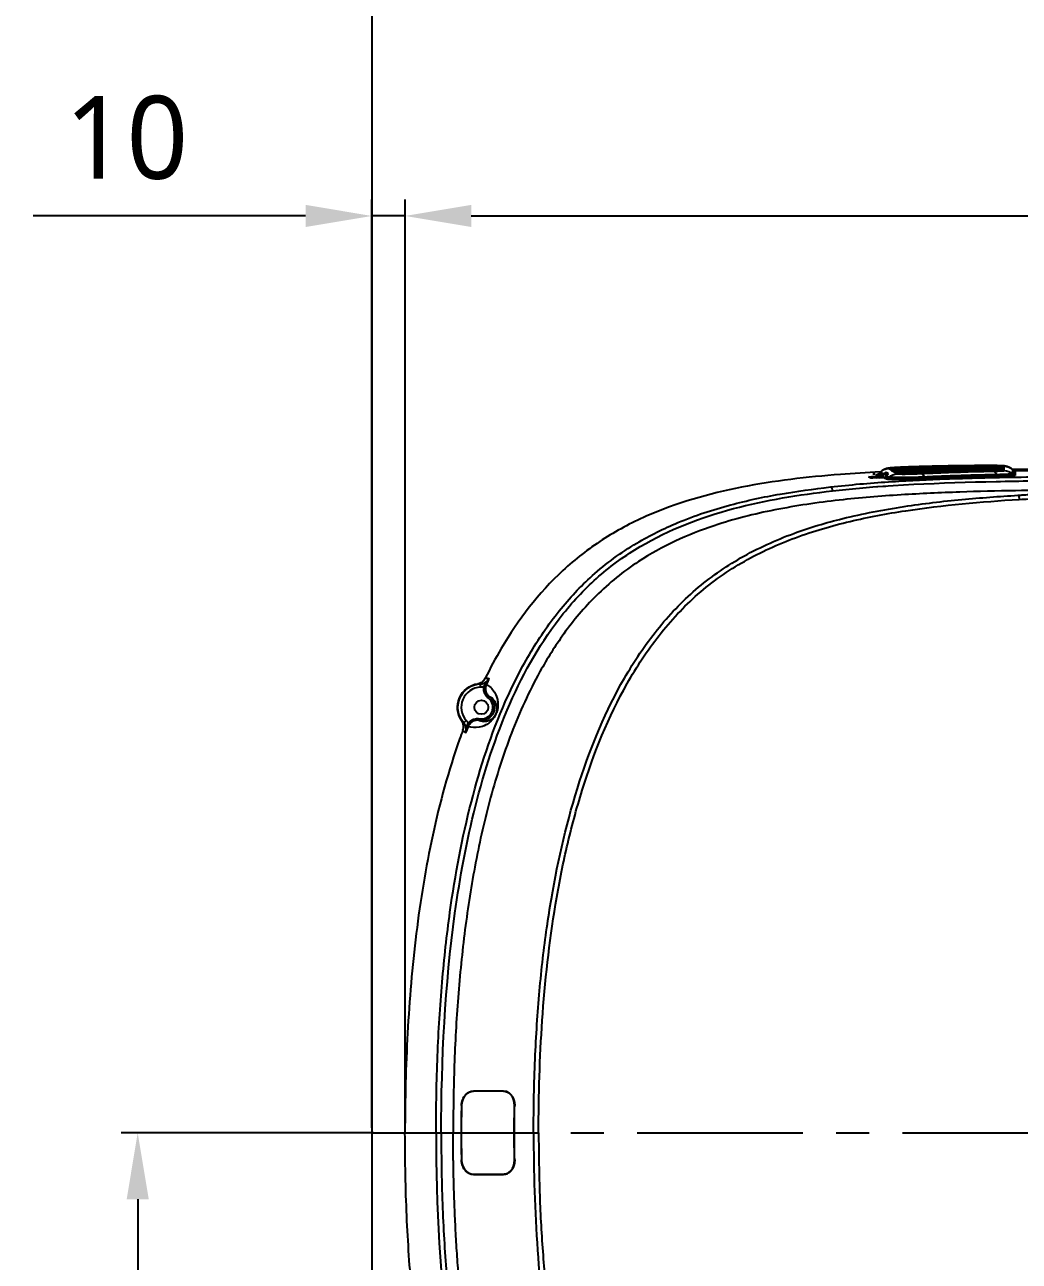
# Model space of a CAD drawing. Extents: x 3004 to 9384, y -52 to 2475.
# Drawn here: x 6643.9 to 6943.8, y 1685.5 to 2058.3 of the extents above; entities that cross this region are included whole.
import ezdxf

# ---------------------------------------------------------------- set-up
doc = ezdxf.new("R2010")
doc.units = 0
doc.header["$LTSCALE"] = 20
doc.header["$MEASUREMENT"] = 0
doc.linetypes.add('CENTER', pattern=[2, 1.25, -0.25, 0.25, -0.25])
doc.layers.get('0').update_dxf_attribs({"linetype": 'CONTINUOUS'})
doc.layers.get('DEFPOINTS').update_dxf_attribs({"linetype": 'CONTINUOUS'})
for name, color, linetype in [('1', 7, 'CONTINUOUS'), ('6', 6, 'CONTINUOUS'), ('61', 7, 'CONTINUOUS'), ('CENTER', 2, 'CENTER')]:
    doc.layers.add(name, color=color, linetype=linetype)
doc.styles.get("Standard").update_dxf_attribs({"font": 'NanumGothic.ttf'})
doc.dimstyles.get("Standard").update_dxf_attribs({"dimtxt": 2.7, "dimasz": 2.5, "dimexe": 1.5, "dimexo": 1.5, "dimgap": 1.5, "dimtad": 1, "dimdec": 0, "dimlfac": 10, "dimzin": 0, "dimdsep": 46, "dimtxsty": 'Standard', "dimcen": 0, "dimclrt": 2, "dimadec": 0, "dimazin": 0, "dimtfac": 1, "dimtdec": 0, "dimtmove": 0, "dimatfit": 3, "dimfxl": 0, "dimtolj": 1, "dimtzin": 0, "dimarcsym": 0})

# ---------------------------------------------------------------- blocks, each defined once
blk = doc.blocks.new('*D23')
at = {"color": 3, "lineweight": -2}
for p, q in [((6749.06, 1724.23), (6672.99, 1724.23)), ((6677.99, 1704.23), (6677.99, 1625.56)), ((6677.99, 1494.23), (6677.99, 1572.9)), ((6735.22, 1474.23), (6672.99, 1474.23))]:
    blk.add_line(p, q, dxfattribs=at)
at = {"color": 3}
for points in [[(6674.66, 1704.23), (6681.32, 1704.23), (6677.99, 1724.23)], [(6674.66, 1494.23), (6681.32, 1494.23), (6677.99, 1474.23)]]:
    blk.add_solid(points, dxfattribs=at)
at = {"layer": 'DEFPOINTS', "color": 0}
for p in [(6750.56, 1724.23), (6677.99, 1474.23), (6736.72, 1474.23)]:
    blk.add_point(p, dxfattribs=at)
at = {"color": 2, "insert": (6677.99, 1599.23), "char_height": 30, "attachment_point": 5}
blk.add_mtext('\\A1;250', dxfattribs=at)
blk = doc.blocks.new('*D22')
at = {"color": 3, "lineweight": -2}
for p, q in [((6758.6, 1725.73), (6758.6, 2005.63)), ((7482.86, 1725.73), (7482.86, 2005.63)), ((6778.6, 2000.63), (7462.86, 2000.63))]:
    blk.add_line(p, q, dxfattribs=at)
at = {"color": 3}
for points in [[(6778.6, 2003.97), (6778.6, 1997.3), (6758.6, 2000.63)], [(7462.86, 2003.97), (7462.86, 1997.3), (7482.86, 2000.63)]]:
    blk.add_solid(points, dxfattribs=at)
at = {"layer": 'DEFPOINTS', "color": 0}
for p in [(7482.86, 2000.63), (6758.6, 1724.23), (7482.86, 1724.23)]:
    blk.add_point(p, dxfattribs=at)
at = {"color": 2, "insert": (7120.73, 2026.96), "char_height": 30, "attachment_point": 5}
blk.add_mtext('\\A1;725', dxfattribs=at)
blk = doc.blocks.new('A$C429C0A1F')
at = {"layer": '1', "color": 0}
for p, q in [((191.81, 707.09), (191.81, 707.05)), ((208.21, 707.05), (208.21, 707.09)), ((323.12, 704.66), (323.41, 705.07)), ((324.27, 705.64), (323.61, 706.39)), ((324.32, 701.74), (324.81, 701.65)), ((334.33, 701.32), (335.33, 701.35)), ((331.46, 698.67), (331.06, 698.97)), ((334.41, 699.81), (334.5, 700.3)), ((187.51, 693.3), (187.51, 694.17)), ((212.51, 694.18), (212.51, 693.3)), ((397.5, 581.97), (397.44, 581.85)), ((397.48, 581.74), (397.44, 581.73)), ((397.68, 582.06), (397.48, 581.74)), ((397.91, 581.73), (397.48, 581.74)), ((398.11, 582.06), (397.68, 582.06)), ((397.91, 581.73), (398.11, 582.06)), ((398.3, 581.87), (398.11, 581.54)), ((398.13, 581.07), (398.11, 581.54)), ((398.32, 581.4), (398.3, 581.87)), ((398.42, 581.56), (398.32, 581.4)), ((398.44, 580.96), (398.42, 581.56)), ((397.25, 579.28), (397.6, 579.28)), ((397.47, 581.25), (397.92, 581.26)), ((397.82, 581.1), (397.48, 581.09)), ((397.86, 580.1), (397.53, 580.09)), ((398.01, 579.97), (397.54, 579.97)), ((397.82, 581.1), (397.92, 581.26)), ((398.02, 580.2), (398.41, 580.85)), ((398.13, 581.07), (398.03, 580.91)), ((398.05, 580.31), (398.03, 580.91)), ((398.05, 580.31), (398.44, 580.96)), ((398.12, 578.97), (399.1, 578.97)), ((398.65, 581.03), (398.44, 581.03)), ((398.64, 581.01), (398.44, 581.01)), ((398.64, 581.01), (398.65, 581.03)), ((400.2, 572.5), (399.61, 572.5)), ((400.7, 572.51), (400.2, 572.5)), ((397.15, 567.38), (397.14, 567.38)), ((400.09, 549.09), (400.63, 549.09)), ((401.13, 549.1), (400.63, 549.09))]:
    blk.add_line(p, q, dxfattribs=at)
blk.add_circle((328.27, 701.08), 2.1, dxfattribs=at)
at = {"layer": '1', "color": 0, "extrusion": (0, 0, -1)}
for radius, start, end in [(7.06, 48.7734, 177.7654), (7.2, 55.1621, 171.3788), (4, 217.0575, 9.4264)]:
    blk.add_arc((-328.27, 701.08), radius, start, end, dxfattribs=at)
at = {"layer": '1', "color": 0}
for radius, start, end in [(6.06, 2.2346, 131.2266), (3.5, 170.5736, 322.9425)]:
    blk.add_arc((328.27, 701.08), radius, start, end, dxfattribs=at)
for centre, major_axis, ratio, start_param, end_param in [((322.61, 705.51), (0.189, 0.463), 0.328001, 3.211979, 4.33596), ((335.39, 700.03), (0.206, 0.455), 0.332719, 1.95365, 3.071209), ((397.68, 581.86), (-0.172, 0.103), 0.997094, 5.250881, 6.28317), ((397.91, 581.54), (0.172, -0.103), 0.997094, 0.573372, 2.109289), ((398.11, 581.86), (-0.172, 0.103), 0.997094, 3.714964, 5.250881), ((398.22, 581.56), (-0.172, 0.103), 0.997094, 3.714964, 4.782926), ((397.6, 578.78), (-0.429, 0.257), 0.997094, 4.48965, 5.250881), ((397.83, 580.9), (0.172, -0.103), 0.997094, 0.573372, 2.144168), ((397.85, 580.3), (0.172, -0.103), 0.997094, 5.285761, 6.856557), ((397.93, 581.07), (-0.172, 0.103), 0.997094, 3.714964, 5.285761), ((398.01, 579.47), (0.429, -0.257), 0.997094, 1.34842, 2.109289), ((398.24, 580.96), (-0.172, 0.103), 0.997094, 3.141569, 3.714964), ((399.74, 577.98), (-0.429, 0.257), 0.997092, 3.141379, 3.727461), ((398.21, 575.44), (0.429, -0.258), 0.997088, 6.283132, 6.792934), ((400.43, 543.59), (0, -0.5), 0.999157, 1.572586, 3.141593)]:
    blk.add_ellipse(centre, major_axis=major_axis, ratio=ratio, start_param=start_param, end_param=end_param, dxfattribs=at)
for points, degree, knots in [([(78.62, 706.63), (79.76, 707.05), (89.73, 710.7), (110.19, 716.26), (133.57, 720.09), (151.59, 722.03), (163.14, 722.96), (175.08, 723.62), (187.41, 724.03), (195.76, 724.08), (200.01, 724.11)], 3, [0, 0, 0, 0, 0.029664, 0.258397, 0.514709, 0.605675, 0.699628, 0.796629, 0.896736, 1, 1, 1, 1]), ([(321.39, 706.64), (320.49, 706.97), (319.59, 707.3), (309.23, 710.99), (299.53, 713.63), (279.93, 717.88), (270.01, 719.49), (250.11, 721.94), (240.1, 722.78), (220.07, 723.86), (210.04, 724.11), (200.01, 724.11)], 3, [0, 0, 0, 0, 0.02335, 0.02335, 0.267513, 0.267513, 0.511675, 0.511675, 0.755838, 0.755838, 1, 1, 1, 1]), ([(200.01, 714.73), (177.85, 714.69), (155.6, 713.61), (122.8, 709.07), (111.95, 707.06), (90.7, 701.69), (80.29, 698.32), (60.51, 689.66), (51.13, 684.35), (38.72, 674.44), (34.88, 670.81), (27.98, 662.94), (24.94, 658.71), (17, 645.39), (13.33, 635.69), (8.09, 615.99), (6.45, 605.93), (5.31, 595.81)], 3, [0, 0, 0, 0, 0.25, 0.25, 0.375, 0.375, 0.5, 0.5, 0.625, 0.625, 0.6875, 0.6875, 0.75, 0.75, 0.875, 0.875, 1, 1, 1, 1]), ([(200.01, 713.19), (196.13, 713.17), (188.54, 713.13), (177.39, 712.8), (166.7, 712.28), (156.48, 711.55), (146.72, 710.64), (137.42, 709.55), (128.58, 708.3), (120.22, 706.9), (112.34, 705.36), (104.94, 703.71), (98.05, 701.97), (91.64, 700.14), (85.74, 698.27), (80.33, 696.37), (75.41, 694.47), (68.61, 691.61), (59.48, 687.19), (49.52, 681.07), (36.03, 670.71), (25.74, 658.36), (16.91, 641.23), (12.51, 628.37), (8.7, 611.97), (7.38, 601.91), (6.5, 595.21)], 3, [0, 0, 0, 0, 0.043803, 0.085816, 0.126123, 0.164778, 0.201813, 0.237237, 0.271048, 0.303235, 0.33378, 0.362666, 0.389876, 0.415398, 0.439219, 0.461332, 0.481735, 0.500424, 0.547145, 0.600351, 0.638368, 0.749997, 0.792002, 0.875008, 0.916739, 1, 1, 1, 1]), ([(200.01, 714.73), (203.91, 714.71), (211.65, 714.67), (223.12, 714.32), (234.34, 713.76), (245.31, 712.95), (256.02, 711.9), (274.32, 709.63), (299.48, 704.92), (325.47, 696.4), (344.43, 686.86), (357.32, 678.12), (368.82, 667.36), (377.68, 655.17), (384.66, 641.03), (389.42, 626.44), (392.76, 610.99), (394.05, 600.87), (394.7, 595.81)], 3, [0, 0, 0, 0, 0.043893, 0.086888, 0.129007, 0.170264, 0.210669, 0.250243, 0.3783, 0.500162, 0.562466, 0.625028, 0.683175, 0.749984, 0.806331, 0.875009, 0.937446, 1, 1, 1, 1]), ([(200.01, 713.19), (222.14, 713.14), (244.36, 712.06), (277.09, 707.52), (287.9, 705.52), (309.07, 700.16), (319.43, 696.8), (339.06, 688.18), (348.34, 682.91), (360.59, 673.09), (364.37, 669.51), (371.14, 661.74), (374.12, 657.56), (381.91, 644.41), (385.55, 634.83), (390.75, 615.29), (392.37, 605.29), (393.51, 595.21)], 3, [0, 0, 0, 0, 0.25, 0.25, 0.375, 0.375, 0.5, 0.5, 0.625, 0.625, 0.6875, 0.6875, 0.75, 0.75, 0.875, 0.875, 1, 1, 1, 1]), ([(6.25, 525.35), (6.41, 540.89), (6.76, 562.69), (8.02, 590.87), (11.23, 620.93), (23.22, 648.33), (32.23, 660.38), (39.04, 667.44), (42.27, 670.51), (47.9, 675.2), (63.56, 686.15), (94.54, 699.47), (126.93, 705.83), (158.15, 708.78), (185.25, 709.58), (200.01, 709.59)], 5, [0, 0, 0, 0, 0, 0, 0.247484, 0.356413, 0.45888, 0.476693, 0.479658, 0.490527, 0.514224, 0.530005, 0.592815, 0.779957, 1, 1, 1, 1, 1, 1]), ([(393.76, 525.18), (393.71, 530.13), (393.59, 540.71), (393.19, 557.16), (392.39, 574.88), (390.87, 593.52), (388.13, 612.39), (382.98, 633), (374.6, 651.57), (362.64, 666.41), (351.09, 676.12), (337.24, 684.81), (320.72, 692.31), (301.28, 698.54), (281.42, 703.04), (261.24, 706.2), (240.84, 708.24), (220.4, 709.4), (206.78, 709.53), (200.01, 709.59)], 3, [0, 0, 0, 0, 0.047496, 0.101465, 0.158754, 0.219453, 0.283486, 0.344977, 0.426954, 0.479725, 0.52727, 0.569318, 0.632406, 0.694258, 0.7554, 0.816656, 0.878101, 0.939373, 1, 1, 1, 1]), ([(187.46, 703.49), (187.46, 704.31), (187.81, 705.14), (189.29, 706.52), (190.48, 707.06), (191.81, 707.09)], 3, [0, 0, 0, 0, 0.5, 0.5, 1, 1, 1, 1]), ([(191.81, 707.05), (190.5, 707.02), (189.32, 706.49), (187.86, 705.12), (187.51, 704.31), (187.51, 703.49)], 3, [0, 0, 0, 0, 0.5, 0.5, 1, 1, 1, 1]), ([(208.21, 707.09), (209.53, 707.06), (210.72, 706.52), (212.2, 705.14), (212.56, 704.31), (212.56, 703.49)], 3, [0, 0, 0, 0, 0.5, 0.5, 1, 1, 1, 1]), ([(212.51, 703.49), (212.51, 704.31), (212.16, 705.12), (210.7, 706.49), (209.52, 707.02), (208.21, 707.05)], 3, [0, 0, 0, 0, 0.5, 0.5, 1, 1, 1, 1]), ([(320.59, 705.83), (320.74, 706), (320.9, 706.17), (321.17, 706.44), (321.28, 706.54), (321.39, 706.64)], 3, [0, 0, 0, 0, 0.61886, 0.61886, 1, 1, 1, 1]), ([(320.59, 705.83), (320.64, 705.81), (320.7, 705.79), (321.08, 705.67), (321.42, 705.63), (322.1, 705.66), (322.44, 705.74), (323.06, 705.99), (323.36, 706.17), (323.61, 706.39)], 3, [0, 0, 0, 0, 0.055683, 0.055683, 0.36997, 0.36997, 0.68492, 0.68492, 1, 1, 1, 1]), ([(320.59, 705.83), (320.59, 705.83), (320.59, 705.83), (320.62, 705.82), (320.64, 705.81), (320.78, 705.75), (320.9, 705.71), (321.55, 705.5), (322.11, 705.39), (322.68, 705.29)], 3, [0, 0, 0, 0, 0.004737, 0.004737, 0.038341, 0.038341, 0.217406, 0.217406, 1, 1, 1, 1]), ([(321.39, 706.64), (321.7, 706.52), (322.04, 706.46), (322.71, 706.44), (323.05, 706.49), (323.65, 706.69), (323.92, 706.82), (324.15, 706.99)], 3, [0, 0, 0, 0, 0.34934, 0.34934, 0.698631, 0.698631, 1, 1, 1, 1]), ([(335.17, 699.58), (334.65, 698.65), (333.92, 697.82), (332.33, 696.81), (331.72, 696.51), (330.51, 696.19), (330.06, 696.11), (329.2, 696.06), (328.88, 696.06), (328.27, 696.12), (328.05, 696.14), (327.61, 696.23), (327.46, 696.26), (327.14, 696.35), (327.02, 696.39), (326.72, 696.49), (326.49, 696.58), (326.03, 696.78), (325.88, 696.86), (325.64, 696.99), (325.54, 697.05), (325.28, 697.21), (325.15, 697.3), (324.81, 697.55), (324.64, 697.69), (324.19, 698.08), (323.97, 698.31), (323.42, 698.96), (323.17, 699.35), (322.58, 700.44), (322.38, 701.08), (322.02, 702.93), (322.12, 704.03), (322.43, 705.05)], 3, [0, 0, 0, 0, 0.25, 0.25, 0.375, 0.375, 0.4375, 0.4375, 0.46875, 0.46875, 0.484375, 0.484375, 0.492187, 0.492187, 0.496094, 0.496094, 0.5, 0.5, 0.503906, 0.503906, 0.507812, 0.507812, 0.515625, 0.515625, 0.53125, 0.53125, 0.5625, 0.5625, 0.625, 0.625, 0.75, 0.75, 1, 1, 1, 1]), ([(323.12, 704.66), (323.08, 704.69), (323.04, 704.72), (322.81, 704.87), (322.62, 704.97), (322.43, 705.05)], 3, [0, 0, 0, 0, 0.189283, 0.189283, 1, 1, 1, 1]), ([(322.68, 705.29), (322.89, 705.25), (323.09, 705.2), (323.33, 705.1), (323.37, 705.09), (323.41, 705.07)], 3, [0, 0, 0, 0, 0.822655, 0.822655, 1, 1, 1, 1]), ([(324.32, 701.74), (324.33, 701.83), (324.34, 701.93), (324.37, 702.36), (324.34, 702.7), (324.16, 703.35), (324.02, 703.67), (323.66, 704.18), (323.46, 704.4), (323.19, 704.61), (323.16, 704.64), (323.12, 704.66)], 3, [0, 0, 0, 0, 0.086752, 0.086752, 0.391886, 0.391886, 0.696475, 0.696475, 0.959326, 0.959326, 1, 1, 1, 1]), ([(323.41, 705.07), (323.73, 704.84), (324.01, 704.55), (324.46, 703.9), (324.63, 703.54), (324.84, 702.78), (324.88, 702.38), (324.84, 701.88), (324.83, 701.76), (324.81, 701.65)], 3, [0, 0, 0, 0, 0.304318, 0.304318, 0.608605, 0.608605, 0.913364, 0.913364, 1, 1, 1, 1]), ([(324.15, 706.99), (324.08, 706.91), (324, 706.84), (323.82, 706.64), (323.71, 706.52), (323.61, 706.39)], 3, [0, 0, 0, 0, 0.393708, 0.393708, 1, 1, 1, 1]), ([(324.32, 701.74), (324.08, 701.17), (323.96, 700.53), (324.08, 699.41), (324.17, 699.02), (324.49, 698.34), (324.62, 698.1), (324.93, 697.7), (325.06, 697.55), (325.32, 697.31), (325.41, 697.22), (325.62, 697.06), (325.7, 697.01), (325.85, 696.91), (325.91, 696.87), (326.02, 696.81), (326.07, 696.78), (326.18, 696.72), (326.27, 696.68), (326.5, 696.58), (326.57, 696.56), (326.69, 696.52), (326.74, 696.5), (326.86, 696.46), (326.93, 696.45), (327.11, 696.41), (327.2, 696.39), (327.45, 696.35), (327.58, 696.34), (327.94, 696.32), (328.13, 696.33), (328.63, 696.39), (328.9, 696.46), (329.6, 696.69), (329.95, 696.9), (330.84, 697.58), (331.21, 698.11), (331.46, 698.67)], 3, [0, 0, 0, 0, 0.25, 0.25, 0.375, 0.375, 0.4375, 0.4375, 0.46875, 0.46875, 0.484375, 0.484375, 0.492187, 0.492187, 0.496094, 0.496094, 0.498047, 0.498047, 0.5, 0.5, 0.501953, 0.501953, 0.503906, 0.503906, 0.507812, 0.507812, 0.515625, 0.515625, 0.53125, 0.53125, 0.5625, 0.5625, 0.625, 0.625, 0.75, 0.75, 1, 1, 1, 1]), ([(335.33, 701.35), (335.34, 701.44), (335.35, 701.52), (335.37, 701.78), (335.38, 701.97), (335.39, 702.16)], 3, [0, 0, 0, 0, 0.314327, 0.314327, 1, 1, 1, 1]), ([(335.33, 701.35), (335.34, 701.02), (335.41, 700.68), (335.66, 700.05), (335.84, 699.75), (336.28, 699.24), (336.55, 699.02), (336.89, 698.83), (336.94, 698.8), (336.99, 698.78)], 3, [0, 0, 0, 0, 0.316402, 0.316402, 0.632674, 0.632674, 0.94828, 0.94828, 1, 1, 1, 1]), ([(335.39, 702.16), (335.44, 701.83), (335.55, 701.5), (335.86, 700.9), (336.07, 700.63), (336.53, 700.2), (336.77, 700.04), (337.03, 699.91)], 3, [0, 0, 0, 0, 0.351999, 0.351999, 0.704035, 0.704035, 1, 1, 1, 1]), ([(331.06, 698.97), (331.3, 699.28), (331.6, 699.56), (332.25, 699.99), (332.62, 700.16), (333.38, 700.35), (333.78, 700.38), (334.28, 700.34), (334.39, 700.32), (334.5, 700.3)], 3, [0, 0, 0, 0, 0.305578, 0.305578, 0.611181, 0.611181, 0.91639, 0.91639, 1, 1, 1, 1]), ([(334.41, 699.81), (334.32, 699.83), (334.22, 699.84), (333.79, 699.88), (333.45, 699.85), (332.8, 699.69), (332.48, 699.55), (331.95, 699.2), (331.73, 698.99), (331.51, 698.73), (331.49, 698.7), (331.46, 698.67)], 3, [0, 0, 0, 0, 0.083657, 0.083657, 0.389083, 0.389083, 0.694982, 0.694982, 0.963887, 0.963887, 1, 1, 1, 1]), ([(335.17, 699.58), (335.12, 699.6), (335.08, 699.62), (334.84, 699.71), (334.62, 699.77), (334.41, 699.81)], 3, [0, 0, 0, 0, 0.196152, 0.196152, 1, 1, 1, 1]), ([(334.5, 700.3), (334.69, 700.23), (334.87, 700.13), (335.08, 699.98), (335.13, 699.95), (335.17, 699.92)], 3, [0, 0, 0, 0, 0.789702, 0.789702, 1, 1, 1, 1]), ([(335.17, 699.92), (335.64, 699.57), (336.11, 699.24), (336.71, 698.91), (336.81, 698.86), (336.94, 698.8), (336.96, 698.79), (336.98, 698.78), (336.98, 698.78), (336.99, 698.78)], 3, [0, 0, 0, 0, 0.796372, 0.796372, 0.96318, 0.96318, 0.99523, 0.99523, 1, 1, 1, 1]), ([(337.03, 699.91), (337.03, 699.65), (337.03, 699.39), (337.01, 699.02), (337, 698.9), (336.99, 698.78)], 3, [0, 0, 0, 0, 0.672059, 0.672059, 1, 1, 1, 1]), ([(399.21, 580.85), (399.01, 584.84), (398.77, 588.83), (397.69, 602.8), (396.53, 612.79), (392.66, 632.47), (389.92, 642.19), (383.82, 655.95), (381.45, 660.39), (376, 668.81), (372.91, 672.79), (362.68, 683.83), (354.62, 689.97), (343.06, 696.8), (340.07, 698.41), (337.03, 699.91)], 3, [0, 0, 0, 0, 0.08404, 0.08404, 0.29516, 0.29516, 0.506281, 0.506281, 0.611841, 0.611841, 0.717402, 0.717402, 0.928522, 0.928522, 1, 1, 1, 1]), ([(191.81, 691.03), (190.5, 691), (189.29, 691.46), (187.8, 692.77), (187.46, 693.57), (187.46, 694.38)], 3, [0, 0, 0, 0, 0.5, 0.5, 1, 1, 1, 1]), ([(187.51, 694.38), (187.51, 693.58), (187.85, 692.79), (189.32, 691.5), (190.51, 691.04), (191.81, 691.07)], 3, [0, 0, 0, 0, 0.5, 0.5, 1, 1, 1, 1]), ([(212.56, 694.38), (212.56, 693.57), (212.21, 692.77), (210.73, 691.46), (209.52, 691), (208.21, 691.03)], 3, [0, 0, 0, 0, 0.5, 0.5, 1, 1, 1, 1]), ([(208.21, 691.07), (209.5, 691.04), (210.7, 691.5), (212.17, 692.79), (212.51, 693.58), (212.51, 694.38)], 3, [0, 0, 0, 0, 0.5, 0.5, 1, 1, 1, 1]), ([(200.01, 685.33), (176.33, 685.33), (152.84, 683.94), (123.92, 679.01), (118.15, 677.86), (106.68, 675.16), (100.95, 673.6), (84.15, 668.28), (73.37, 663.88), (58.16, 655.18), (53.26, 651.92), (44.24, 644.75), (40.06, 640.8), (32.52, 632.05), (29.19, 627.26), (23.59, 617.31), (21.25, 612.11), (17.31, 601.34), (15.72, 595.8), (13.09, 584.68), (12.05, 579.08), (9.49, 562.16), (8.49, 550.76), (7.81, 539.28)], 3, [0, 0, 0, 0, 0.25, 0.25, 0.3125, 0.3125, 0.375, 0.375, 0.5, 0.5, 0.5625, 0.5625, 0.625, 0.625, 0.6875, 0.6875, 0.75, 0.75, 0.8125, 0.8125, 0.875, 0.875, 1, 1, 1, 1]), ([(200.01, 683.82), (193.69, 683.76), (181.37, 683.64), (163.36, 682.62), (146.31, 680.99), (127.23, 678.24), (106.63, 673.89), (84.36, 666.85), (60.1, 655.74), (40.21, 640.48), (27.21, 621.85), (20.32, 606.64), (15.49, 590.11), (12.9, 576.39), (11.36, 565.12), (10.46, 556.9), (9.67, 548.08), (9.28, 542), (9.08, 538.86)], 3, [0, 0, 0, 0, 0.066982, 0.130716, 0.191334, 0.248966, 0.335776, 0.415755, 0.499002, 0.623838, 0.68452, 0.749311, 0.808177, 0.874762, 0.902999, 0.933262, 0.965585, 1, 1, 1, 1]), ([(200.01, 685.33), (203.75, 685.31), (211.13, 685.26), (222.03, 684.91), (232.56, 684.35), (242.69, 683.57), (252.39, 682.58), (261.65, 681.39), (279.67, 678.57), (305.58, 672.57), (332.84, 661.23), (351.79, 648.54), (364.16, 636.78), (373.94, 622.79), (380.78, 607.7), (385.71, 591.08), (388.92, 574.08), (391.04, 556.41), (391.82, 544.92), (392.2, 539.28)], 3, [0, 0, 0, 0, 0.039427, 0.077731, 0.114791, 0.150512, 0.184824, 0.217678, 0.249043, 0.377641, 0.498802, 0.562671, 0.62402, 0.684564, 0.749433, 0.805849, 0.874829, 0.938675, 1, 1, 1, 1]), ([(200.01, 683.82), (211.32, 683.82), (222.6, 683.48), (245.57, 681.91), (257.26, 680.63), (274.66, 677.73), (280.43, 676.6), (291.93, 673.94), (297.67, 672.41), (314.5, 667.15), (325.3, 662.81), (340.5, 654.24), (345.39, 651.03), (354.42, 643.94), (358.59, 640.06), (364.24, 633.59), (366.03, 631.32), (369.34, 626.64), (370.86, 624.23), (375.07, 616.83), (377.42, 611.67), (381.37, 600.96), (382.98, 595.43), (385.62, 584.33), (386.66, 578.73), (389.24, 561.81), (390.25, 550.37), (390.93, 538.86)], 3, [0, 0, 0, 0, 0.119755, 0.119755, 0.245504, 0.245504, 0.308379, 0.308379, 0.371254, 0.371254, 0.497003, 0.497003, 0.559878, 0.559878, 0.622752, 0.622752, 0.65419, 0.65419, 0.685627, 0.685627, 0.748501, 0.748501, 0.811376, 0.811376, 0.874251, 0.874251, 1, 1, 1, 1]), ([(393.51, 595.21), (395.35, 578.98), (395.99, 562.49), (396.49, 538.59), (396.58, 531.28), (396.65, 523.95)], 3, [0, 0, 0, 0, 0.695209, 0.695209, 1, 1, 1, 1]), ([(394.7, 595.81), (395.01, 592.85), (395.62, 587.04), (396.26, 578.42), (396.75, 570.05), (397.1, 561.94), (397.35, 554.09), (397.69, 540.34), (397.89, 521.09), (398, 495.54), (398.04, 470.37), (397.97, 447.36), (397.81, 427.32), (397.59, 409.87), (397.37, 398.28), (397.26, 392.56)], 3, [0, 0, 0, 0, 0.045181, 0.088951, 0.131312, 0.17225, 0.211761, 0.249847, 0.379425, 0.50016, 0.629546, 0.749964, 0.835403, 0.918733, 1, 1, 1, 1]), ([(397.48, 581.1), (397.47, 581.26), (397.46, 581.43), (397.41, 582.26), (397.38, 582.93), (397.34, 583.59)], 3, [0, 0, 0, 0, 0.199971, 0.199971, 1, 1, 1, 1]), ([(397.74, 584.28), (397.78, 583.62), (397.82, 582.95), (397.87, 582.21), (397.87, 582.14), (397.87, 582.06)], 3, [0, 0, 0, 0, 0.899565, 0.899565, 1, 1, 1, 1]), ([(397.15, 567.19), (397.04, 569.7), (396.94, 572.63), (396.88, 577.17), (396.91, 578.71), (397.02, 578.88)], 3, [0, 0, 0, 0, 0.5, 0.5, 1, 1, 1, 1]), ([(397.15, 567.38), (397.08, 569.74), (396.99, 572.49), (396.95, 576.79), (397, 578.22), (397.06, 578.38)], 3, [0, 0, 0, 0, 0.5, 0.5, 1, 1, 1, 1]), ([(397.06, 578.38), (397.15, 578.53), (397.24, 578.68), (397.38, 578.91), (397.43, 578.99), (397.52, 579.14), (397.56, 579.21), (397.6, 579.28)], 3, [0, 0, 0, 0, 0.500287, 0.500287, 0.774119, 0.774119, 1, 1, 1, 1]), ([(397.41, 578.25), (397.34, 578.08), (397.3, 576.68), (397.34, 572.46), (397.42, 569.74), (397.5, 567.44)], 3, [0, 0, 0, 0, 0.5, 0.5, 1, 1, 1, 1]), ([(397.94, 579.14), (397.93, 579.12), (397.91, 579.1), (397.85, 578.99), (397.8, 578.9), (397.63, 578.62), (397.52, 578.43), (397.41, 578.25)], 3, [0, 0, 0, 0, 0.073165, 0.073165, 0.365824, 0.365824, 1, 1, 1, 1]), ([(397.59, 578.07), (397.63, 578.15), (397.68, 578.23), (397.86, 578.53), (397.99, 578.75), (398.12, 578.97)], 3, [0, 0, 0, 0, 0.271272, 0.271272, 1, 1, 1, 1]), ([(398.01, 579.97), (398.02, 579.98), (398.02, 579.99), (398.13, 580.17), (398.23, 580.33), (398.37, 580.57), (398.42, 580.66), (398.52, 580.83), (398.58, 580.92), (398.64, 581.01)], 3, [0, 0, 0, 0, 0.031032, 0.031032, 0.500245, 0.500245, 0.734852, 0.734852, 1, 1, 1, 1]), ([(398.12, 578.97), (398.32, 578.77), (398.5, 578.56), (398.66, 578.31), (398.67, 578.29), (398.68, 578.28)], 3, [0, 0, 0, 0, 0.943175, 0.943175, 1, 1, 1, 1]), ([(398.98, 580.88), (398.97, 580.85), (398.95, 580.83), (398.89, 580.72), (398.84, 580.64), (398.64, 580.31), (398.5, 580.07), (398.36, 579.83)], 3, [0, 0, 0, 0, 0.062618, 0.062618, 0.313088, 0.313088, 1, 1, 1, 1]), ([(398.54, 579.66), (398.6, 579.77), (398.67, 579.88), (398.83, 580.15), (398.92, 580.31), (399.06, 580.54), (399.11, 580.62), (399.16, 580.7)], 3, [0, 0, 0, 0, 0.32062, 0.32062, 0.767805, 0.767805, 1, 1, 1, 1]), ([(399.1, 578.97), (399.01, 579.1), (398.92, 579.23), (398.73, 579.46), (398.64, 579.56), (398.54, 579.66)], 3, [0, 0, 0, 0, 0.528368, 0.528368, 1, 1, 1, 1]), ([(400.24, 578.33), (399.98, 577.9), (399.72, 577.46), (399.38, 576.89), (399.3, 576.76), (399.04, 576.32), (398.85, 576.01), (398.67, 575.7)], 3, [0, 0, 0, 0, 0.5, 0.5, 0.645071, 0.645071, 1, 1, 1, 1]), ([(398.68, 578.28), (398.75, 578.39), (398.82, 578.5), (398.96, 578.73), (399.03, 578.85), (399.1, 578.97)], 3, [0, 0, 0, 0, 0.492075, 0.492075, 1, 1, 1, 1]), ([(398.71, 575.46), (398.72, 575.48), (398.73, 575.5), (398.8, 575.61), (398.85, 575.7), (399.11, 576.13), (399.32, 576.48), (399.77, 577.22), (400, 577.61), (400.24, 578.01)], 3, [0, 0, 0, 0, 0.025635, 0.025635, 0.128174, 0.128174, 0.538329, 0.538329, 1, 1, 1, 1]), ([(400.66, 573.57), (400.65, 573.95), (400.61, 575), (400.51, 576.64), (400.39, 577.89), (400.29, 578.56), (400.18, 579.08), (399.96, 579.68), (399.63, 580.27), (399.3, 580.58), (399.16, 580.69)], 3, [0, 0, 0, 0, 0.117721, 0.340308, 0.576938, 0.710739, 0.784057, 0.852328, 0.943126, 1, 1, 1, 1]), ([(400.68, 573.08), (400.64, 574.51), (400.55, 575.93), (400.39, 577.88), (400.3, 578.43), (400.24, 578.33)], 3, [0, 0, 0, 0, 0.5, 0.5, 1, 1, 1, 1]), ([(400.24, 578.01), (400.3, 578.11), (400.39, 577.55), (400.56, 575.51), (400.65, 574.03), (400.7, 572.51)], 3, [0, 0, 0, 0, 0.5, 0.5, 1, 1, 1, 1]), ([(397.68, 567.51), (397.59, 569.74), (397.52, 572.42), (397.48, 575.95), (397.5, 577.09), (397.53, 577.66)], 3, [0, 0, 0, 0, 0.582787, 0.582787, 1, 1, 1, 1]), ([(398.67, 575.7), (398.6, 575.61), (398.57, 574.67), (398.61, 571.84), (398.66, 570.03), (398.73, 568.49)], 3, [0, 0, 0, 0, 0.5, 0.5, 1, 1, 1, 1]), ([(398.77, 567.89), (398.7, 569.51), (398.64, 571.41), (398.61, 574.36), (398.64, 575.34), (398.71, 575.46)], 3, [0, 0, 0, 0, 0.5, 0.5, 1, 1, 1, 1]), ([(398.72, 575.31), (398.73, 575.1), (398.74, 574.88), (398.95, 570.4), (399.1, 566.13), (399.24, 560.8), (399.27, 559.74), (399.39, 554.4), (399.46, 550.14), (399.51, 545.64), (399.51, 545.42), (399.52, 545.2)], 3, [0, 0, 0, 0, 0.021819, 0.021819, 0.446873, 0.446873, 0.553094, 0.553094, 0.977903, 0.977903, 1, 1, 1, 1]), ([(399.55, 544.6), (399.51, 549.69), (399.43, 554.79), (399.24, 562.84), (399.16, 565.8), (398.98, 570.98), (398.89, 573.2), (398.78, 575.41)], 3, [0, 0, 0, 0, 0.495769, 0.495769, 0.783748, 0.783748, 1, 1, 1, 1]), ([(399.6, 544.09), (399.59, 544.69), (399.59, 545.29), (399.55, 550.2), (399.49, 554.51), (399.38, 559.89), (399.36, 560.97), (399.22, 566.35), (399.09, 570.66), (398.89, 575.16), (398.88, 575.36), (398.87, 575.56)], 3, [0, 0, 0, 0, 0.057041, 0.057041, 0.467535, 0.467535, 0.570171, 0.570171, 0.980824, 0.980824, 1, 1, 1, 1]), ([(399.07, 575.9), (399.08, 575.61), (399.1, 575.33), (399.3, 570.74), (399.44, 566.43), (399.57, 561.04), (399.59, 559.96), (399.7, 554.58), (399.76, 550.27), (399.8, 545.33), (399.81, 544.71), (399.81, 544.09)], 3, [0, 0, 0, 0, 0.026968, 0.026968, 0.433554, 0.433554, 0.535158, 0.535158, 0.941505, 0.941505, 1, 1, 1, 1]), ([(399.84, 544.09), (399.82, 547.9), (399.78, 551.7), (399.66, 559.29), (399.58, 563.07), (399.38, 569.9), (399.27, 572.95), (399.14, 575.99)], 3, [0, 0, 0, 0, 0.357441, 0.357441, 0.713401, 0.713401, 1, 1, 1, 1]), ([(399.88, 544.19), (399.88, 544.83), (399.87, 545.47), (399.85, 550.45), (399.8, 554.78), (399.7, 560.19), (399.68, 561.27), (399.56, 566.69), (399.43, 571.02), (399.24, 575.61), (399.23, 575.88), (399.22, 576.15)], 3, [0, 0, 0, 0, 0.060421, 0.060421, 0.46674, 0.46674, 0.568332, 0.568332, 0.974809, 0.974809, 1, 1, 1, 1]), ([(399.42, 576.48), (399.44, 576.12), (399.45, 575.75), (399.65, 571.06), (399.77, 566.72), (399.89, 561.31), (399.91, 560.23), (400.01, 554.81), (400.06, 550.48), (400.09, 545.54), (400.09, 544.94), (400.09, 544.33)], 3, [0, 0, 0, 0, 0.034087, 0.034087, 0.43845, 0.43845, 0.539498, 0.539498, 0.943621, 0.943621, 1, 1, 1, 1]), ([(400.12, 544.63), (400.11, 546.76), (400.1, 548.89), (400.04, 555.65), (399.98, 560.28), (399.77, 568.8), (399.65, 572.69), (399.49, 576.58)], 3, [0, 0, 0, 0, 0.199798, 0.199798, 0.634461, 0.634461, 1, 1, 1, 1]), ([(400.2, 572.5), (400.15, 573.87), (400.06, 575.22), (399.93, 576.64), (399.88, 577.01), (399.84, 577.24)], 3, [0, 0, 0, 0, 0.653348, 0.653348, 1, 1, 1, 1]), ([(400.63, 549.09), (400.61, 552.51), (400.58, 555.94), (400.45, 563.74), (400.35, 568.12), (400.2, 572.5)], 3, [0, 0, 0, 0, 0.438464, 0.438464, 1, 1, 1, 1]), ([(401.14, 548.54), (401.12, 551.96), (401.09, 555.38), (401.03, 559.3), (401.02, 559.81), (400.97, 562.44), (400.93, 564.57), (400.82, 568.82), (400.76, 570.95), (400.68, 573.08)], 3, [0, 0, 0, 0, 0.417836, 0.417836, 0.479963, 0.479963, 0.739841, 0.739841, 1, 1, 1, 1]), ([(400.7, 572.51), (400.85, 568.13), (400.95, 563.75), (401.08, 555.94), (401.11, 552.52), (401.13, 549.1)], 3, [0, 0, 0, 0, 0.561581, 0.561581, 1, 1, 1, 1]), ([(397.86, 545.57), (397.83, 547.07), (397.79, 548.56), (397.7, 552.37), (397.63, 554.68), (397.52, 558.15), (397.48, 559.31), (397.35, 562.77), (397.26, 565.08), (397.15, 567.38)], 3, [0, 0, 0, 0, 0.205511, 0.205511, 0.523623, 0.523623, 0.682676, 0.682676, 1, 1, 1, 1]), ([(397.5, 567.44), (397.61, 565.14), (397.7, 562.83), (397.83, 559.37), (397.87, 558.21), (397.98, 554.74), (398.04, 552.43), (398.14, 548.62), (398.17, 547.12), (398.2, 545.63)], 3, [0, 0, 0, 0, 0.317042, 0.317042, 0.47613, 0.47613, 0.794297, 0.794297, 1, 1, 1, 1]), ([(398.38, 545.7), (398.34, 547.59), (398.3, 549.48), (398.2, 553.27), (398.15, 555.16), (398.01, 559.38), (397.92, 561.7), (397.78, 565.19), (397.73, 566.35), (397.68, 567.51), (397.68, 567.51), (397.68, 567.51)], 3, [0, 0, 0, 0, 0.26018, 0.26018, 0.520445, 0.520445, 0.840114, 0.840114, 0.999997, 0.999997, 1, 1, 1, 1]), ([(398.73, 568.49), (399.03, 562.16), (399.24, 555.83), (399.41, 548.54), (399.43, 547.57), (399.45, 546.6)], 3, [0, 0, 0, 0, 0.867521, 0.867521, 1, 1, 1, 1]), ([(399.46, 547.02), (399.38, 550.5), (399.29, 553.98), (399.07, 560.93), (398.93, 564.41), (398.77, 567.89)], 3, [0, 0, 0, 0, 0.499998, 0.499998, 1, 1, 1, 1]), ([(399.95, 540.96), (400.02, 541.02), (400.27, 541.25), (400.56, 541.72), (400.8, 542.28), (400.91, 542.71), (400.97, 543.06), (401.04, 543.63), (401.09, 544.62), (401.14, 546.34), (401.15, 547.86), (401.14, 548.66), (401.14, 548.84)], 3, [0, 0, 0, 0, 0.027504, 0.102745, 0.165513, 0.214185, 0.259138, 0.331693, 0.546502, 0.75806, 0.945792, 1, 1, 1, 1]), ([(400.43, 544.09), (400.49, 544.09), (400.54, 544.63), (400.62, 546.48), (400.64, 547.77), (400.63, 549.09)], 3, [0, 0, 0, 0, 0.5, 0.5, 1, 1, 1, 1]), ([(401.13, 549.1), (401.14, 547.64), (401.12, 546.22), (401.04, 544.19), (400.99, 543.59), (400.93, 543.59)], 3, [0, 0, 0, 0, 0.5, 0.5, 1, 1, 1, 1]), ([(398.17, 540.09), (398.1, 540.09), (398.03, 540.61), (397.92, 542.47), (397.87, 543.82), (397.84, 545.38)], 3, [0, 0, 0, 0, 0.5, 0.5, 1, 1, 1, 1]), ([(398.2, 545.63), (398.25, 544.19), (398.26, 542.93), (398.36, 541.21), (398.43, 540.74), (398.47, 540.74)], 3, [0, 0, 0, 0, 0.5, 0.5, 1, 1, 1, 1]), ([(400.09, 544.33), (400.09, 544.3), (400.07, 544.27), (400, 544.22), (399.95, 544.2), (399.88, 544.19)], 3, [0, 0, 0, 0, 0.48992, 0.48992, 1, 1, 1, 1]), ([(397.6, 385.27), (398.16, 404.3), (398.58, 423.34), (399.27, 462.44), (399.52, 482.5), (399.83, 512.59), (399.94, 522.62), (399.99, 535.45), (400, 538.24), (400, 541.03)], 3, [0, 0, 0, 0, 0.366692, 0.366692, 0.753057, 0.753057, 0.94624, 0.94624, 1, 1, 1, 1]), ([(399.4, 540.59), (399.39, 540.59), (399.39, 540.59), (399.17, 540.59), (398.97, 540.59), (398.71, 540.59), (398.65, 540.59), (398.46, 540.59), (398.31, 540.59), (398.17, 540.59)], 3, [0, 0, 0, 0, 0.013921, 0.013921, 0.520363, 0.520363, 0.646974, 0.646974, 1, 1, 1, 1]), ([(398.47, 540.74), (398.48, 540.74), (398.5, 540.74), (398.57, 540.74), (398.62, 540.74), (398.78, 540.74), (398.89, 540.74), (399.11, 540.74), (399.22, 540.74), (399.47, 540.74), (399.61, 540.74), (399.75, 540.74)], 3, [0, 0, 0, 0, 0.03199, 0.03199, 0.159951, 0.159951, 0.415874, 0.415874, 0.671796, 0.671796, 1, 1, 1, 1]), ([(399.92, 540.91), (399.87, 540.91), (399.82, 540.91), (399.56, 540.91), (399.35, 540.91), (399.03, 540.91), (398.91, 540.91), (398.74, 540.91), (398.69, 540.91), (398.64, 540.91)], 3, [0, 0, 0, 0, 0.121589, 0.121589, 0.607946, 0.607946, 0.878408, 0.878408, 1, 1, 1, 1]), ([(399.59, 544.09), (399.66, 544.09), (399.73, 544.09), (400.01, 544.09), (400.22, 544.09), (400.43, 544.09)], 3, [0, 0, 0, 0, 0.254513, 0.254513, 1, 1, 1, 1]), ([(399.66, 543.39), (399.88, 543.39), (400.09, 543.39), (400.35, 543.39), (400.4, 543.39), (400.61, 543.39), (400.78, 543.39), (400.95, 543.39)], 3, [0, 0, 0, 0, 0.5, 0.5, 0.607043, 0.607043, 1, 1, 1, 1]), ([(400.93, 543.59), (400.91, 543.59), (400.9, 543.59), (400.83, 543.59), (400.78, 543.59), (400.5, 543.59), (400.28, 543.59), (399.94, 543.59), (399.81, 543.59), (399.68, 543.59)], 3, [0, 0, 0, 0, 0.03287, 0.03287, 0.164351, 0.164351, 0.690275, 0.690275, 1, 1, 1, 1]), ([(390.93, 538.86), (391.04, 536.9), (391.13, 535.12), (391.27, 532.46), (391.32, 531.61), (391.33, 531.36)], 3, [0, 0, 0, 0, 0.5, 0.5, 1, 1, 1, 1]), ([(392.2, 539.28), (392.23, 538.87), (392.28, 538.05), (392.36, 536.91), (392.43, 535.86), (392.52, 534.65), (392.63, 533.42), (392.7, 533.07), (392.73, 532.9)], 3, [0, 0, 0, 0, 0.126081, 0.249489, 0.373141, 0.49994, 0.749855, 1, 1, 1, 1])]:
    blk.add_open_spline(points, degree=degree, knots=knots, dxfattribs=at)
for points, degree in [([(200.01, 707.18), (197.27, 707.18), (194.54, 707.15), (191.81, 707.09)], 3), ([(200.01, 707.14), (197.27, 707.14), (194.54, 707.11), (191.81, 707.05)], 3), ([(208.21, 707.09), (205.47, 707.15), (202.74, 707.18), (200.01, 707.18)], 3), ([(208.21, 707.05), (205.47, 707.11), (202.74, 707.14), (200.01, 707.14)], 3), ([(322.43, 705.05), (321.74, 705.33), (321.15, 705.59), (320.59, 705.83)], 3), ([(324.27, 705.64), (324.01, 705.41), (323.72, 705.22), (323.41, 705.07)], 3), ([(187.46, 703.49), (187.46, 700.45), (187.46, 697.42), (187.46, 694.38)], 3), ([(187.51, 703.49), (187.51, 700.46), (187.51, 697.42), (187.51, 694.38)], 3), ([(212.51, 694.38), (212.51, 697.42), (212.51, 700.46), (212.51, 703.49)], 3), ([(212.56, 694.38), (212.56, 697.42), (212.56, 700.45), (212.56, 703.49)], 3), ([(334.5, 700.3), (334.4, 700.63), (334.34, 700.97), (334.33, 701.32)], 3), ([(336.99, 698.78), (336.43, 699.02), (335.85, 699.27), (335.17, 699.58)], 3), ([(191.81, 691.07), (194.54, 691.13), (197.27, 691.16), (200.01, 691.16)], 3), ([(191.81, 691.03), (194.54, 691.09), (197.27, 691.12), (200.01, 691.12)], 3), ([(200.01, 691.16), (202.74, 691.16), (205.47, 691.13), (208.21, 691.07)], 3), ([(200.01, 691.12), (202.74, 691.12), (205.48, 691.09), (208.21, 691.03)], 3), ([(394.69, 581.64), (394.69, 581.69), (394.68, 581.74), (394.68, 581.79)], 3), ([(397.34, 583.59), (397.47, 583.82), (397.61, 584.05), (397.74, 584.28)], 3), ([(397.74, 584.28), (397.35, 583.29)], 1), ([(398.43, 581.25), (398.48, 581.34), (398.53, 581.43), (398.59, 581.51)], 3), ([(398.59, 581.51), (398.63, 581.59), (398.69, 581.42), (398.75, 581.04)], 3), ([(398.64, 583.01), (398.65, 582.76), (398.66, 582.52), (398.68, 582.27)], 3), ([(394.83, 579.07), (394.81, 579.38), (394.79, 579.69), (394.78, 580)], 3), ([(397.02, 578.88), (397.19, 579.18), (397.37, 579.48), (397.55, 579.78)], 3), ([(397.41, 578.25), (397.31, 578.33), (397.19, 578.38), (397.06, 578.38)], 3), ([(397.59, 578.07), (397.41, 578.25)], 1), ([(397.48, 581.1), (397.5, 580.66), (397.53, 580.22), (397.55, 579.78)], 3), ([(397.52, 579.28), (397.51, 579.42), (397.51, 579.56), (397.5, 579.69)], 3), ([(397.54, 580.05), (397.54, 580.06), (397.55, 580.08), (397.56, 580.09)], 3), ([(397.59, 578.07), (398.23, 577.46), (398.63, 576.59), (398.67, 575.7)], 3), ([(397.94, 579.14), (398.12, 578.97)], 1), ([(398.46, 579.34), (398.42, 579.68), (398.39, 579.98), (398.36, 580.25)], 3), ([(398.54, 579.66), (398.36, 579.83)], 1), ([(398.98, 580.88), (398.89, 580.96), (398.76, 581.01), (398.64, 581.01)], 3), ([(399.06, 580.76), (399.03, 580.88), (399, 580.92), (398.98, 580.88)], 3), ([(399.16, 580.7), (398.98, 580.88)], 1), ([(399.16, 580.7), (399.81, 580.09), (400.2, 579.22), (400.24, 578.33)], 3), ([(398.66, 575.21), (400.17, 577.73)], 1), ([(398.89, 565.47), (398.83, 567.38), (398.76, 569.29), (398.68, 571.2)], 3), ([(397.5, 567.44), (397.41, 567.41), (397.28, 567.38), (397.15, 567.38)], 3), ([(397.84, 545.38), (397.69, 552.66), (397.48, 559.93), (397.15, 567.19)], 3), ([(397.68, 567.51), (397.5, 567.44)], 1), ([(398.73, 568.49), (398.71, 568.14), (398.32, 567.78), (397.68, 567.51)], 3), ([(400.95, 543.39), (401.06, 543.34), (401.16, 545.83), (401.14, 548.54)], 3), ([(398.2, 545.63), (398.11, 545.6), (397.98, 545.57), (397.86, 545.57)], 3), ([(398.38, 545.7), (398.2, 545.63)], 1), ([(399.45, 546.6), (399.42, 546.27), (399.03, 545.94), (398.38, 545.7)], 3), ([(398.64, 540.91), (398.54, 540.89), (398.44, 542.88), (398.38, 545.7)], 3), ([(399.45, 546.6), (399.49, 544.67), (399.58, 543.36), (399.66, 543.39)], 3), ([(399.68, 543.59), (399.59, 543.59), (399.5, 544.99), (399.46, 547.02)], 3), ([(400.12, 544.63), (400.11, 544.51), (400.1, 544.41), (400.09, 544.33)], 3), ([(398.47, 540.74), (398.38, 540.65), (398.25, 540.59), (398.12, 540.59)], 3), ([(398.47, 540.74), (398.64, 540.91)], 1), ([(399.66, 543.39), (399.66, 542.47), (399.29, 541.56), (398.64, 540.91)], 3), ([(398.95, 540.09), (398.99, 540.09), (399.03, 540.26), (399.06, 540.57)], 3), ([(399.75, 540.74), (399.66, 540.65), (399.53, 540.59), (399.4, 540.59)], 3), ([(399.56, 540.53), (399.52, 540.24), (399.49, 540.09), (399.45, 540.09)], 3), ([(399.65, 540.91), (399.66, 539.02), (399.66, 537.14), (399.65, 535.25)], 3), ([(399.75, 540.74), (399.92, 540.91)], 1), ([(400.95, 543.39), (400.95, 542.47), (400.57, 541.56), (399.92, 540.91)], 3), ([(399.45, 540.09), (399.02, 540.09), (398.6, 540.09), (398.17, 540.09)], 3)]:
    blk.add_open_spline(points, degree=degree, dxfattribs=at)
for points, weights in [([(394.7, 595.81), (394.7, 595.33), (393.51, 595.21)], [1, 0.708005672304, 1]), ([(392.2, 539.28), (392.17, 538.98), (390.93, 538.86)], [1, 0.767446079401, 1])]:
    blk.add_rational_spline(points, weights, degree=2, dxfattribs=at)
at = {"layer": '61', "color": 0}
blk.add_point((200.01, 724.11), dxfattribs=at)
blk = doc.blocks.new('*D14')
at = {"color": 3, "lineweight": -2}
for p, q in [((6748.6, 1725.73), (6748.6, 2005.63)), ((6758.6, 1725.73), (6758.6, 2005.63)), ((6728.6, 2000.63), (6646.45, 2000.63)), ((6758.6, 2000.63), (6748.6, 2000.63)), ((6778.6, 2000.63), (6798.6, 2000.63))]:
    blk.add_line(p, q, dxfattribs=at)
at = {"color": 3}
for points in [[(6728.6, 2003.97), (6728.6, 1997.3), (6748.6, 2000.63)], [(6778.6, 2003.97), (6778.6, 1997.3), (6758.6, 2000.63)]]:
    blk.add_solid(points, dxfattribs=at)
at = {"layer": 'DEFPOINTS', "color": 0}
for p in [(6758.6, 2000.63), (6748.6, 1724.23), (6758.6, 1724.23)]:
    blk.add_point(p, dxfattribs=at)
at = {"color": 2, "insert": (6674.6, 2024.15), "char_height": 25, "attachment_point": 5}
blk.add_mtext('\\A1;10', dxfattribs=at)

msp = doc.modelspace()

# ---------------------------------------------------------------- linework, layer by layer
at = {"layer": '6'}
msp.add_lwpolyline([(7993.89, 2219.94), (6748.6, 2219.94), (6748.6, 294.9), (8015.82, 294.9)], dxfattribs=at)
at = {"layer": 'CENTER', "color": 1, "linetype": 'CENTER', "ltscale": 2}
msp.add_line((6748.6, 1724.23), (7529.73, 1724.23), dxfattribs=at)

# ---------------------------------------------------------------- block references
at = {"rotation": 90}
msp.add_blockref('A$C429C0A1F', (7482.7, 1524.25), dxfattribs=at)

# ---------------------------------------------------------------- dimensions: what is measured, and where the dimension line sits
dim = msp.add_linear_dim(base=(7482.86, 2000.63), p1=(6758.6, 1724.23), p2=(7482.86, 1724.23), text='725', dimstyle='Standard', override={"dimtxt": 30, "dimasz": 20, "dimexe": 5, "dimgap": 10, "dimtih": 1, "dimtoh": 1, "dimlfac": 1, "dimzin": 12, "dimclrd": 3, "dimclre": 3, "dimazin": 2, "dimarcsym": 1})
dim.commit()
dim.dimension.update_dxf_attribs({"geometry": '*D22', "text_midpoint": (7120.73, 2026.96)})
dim = msp.add_linear_dim(base=(6758.6, 2000.63), p1=(6748.6, 1724.23), p2=(6758.6, 1724.23), dimstyle='Standard', override={"dimtxt": 25, "dimasz": 20, "dimexe": 5, "dimgap": 10, "dimtih": 1, "dimtoh": 1, "dimlfac": 1, "dimzin": 12, "dimclrd": 3, "dimclre": 3, "dimazin": 2, "dimarcsym": 1})
dim.commit()
dim.dimension.update_dxf_attribs({"geometry": '*D14', "text_midpoint": (6674.6, 2000.63), "dimtype": 160})
dim = msp.add_linear_dim(base=(6677.99, 1474.23), p1=(6750.56, 1724.23), p2=(6736.72, 1474.23), angle=90, dimstyle='Standard', override={"dimtxt": 30, "dimasz": 20, "dimexe": 5, "dimgap": 10, "dimtih": 1, "dimtoh": 1, "dimlfac": 1, "dimzin": 12, "dimclrd": 3, "dimclre": 3, "dimazin": 2, "dimarcsym": 1})
dim.commit()
dim.dimension.update_dxf_attribs({"geometry": '*D23', "text_midpoint": (6677.99, 1599.23)})

doc.saveas('drawing.dxf')
